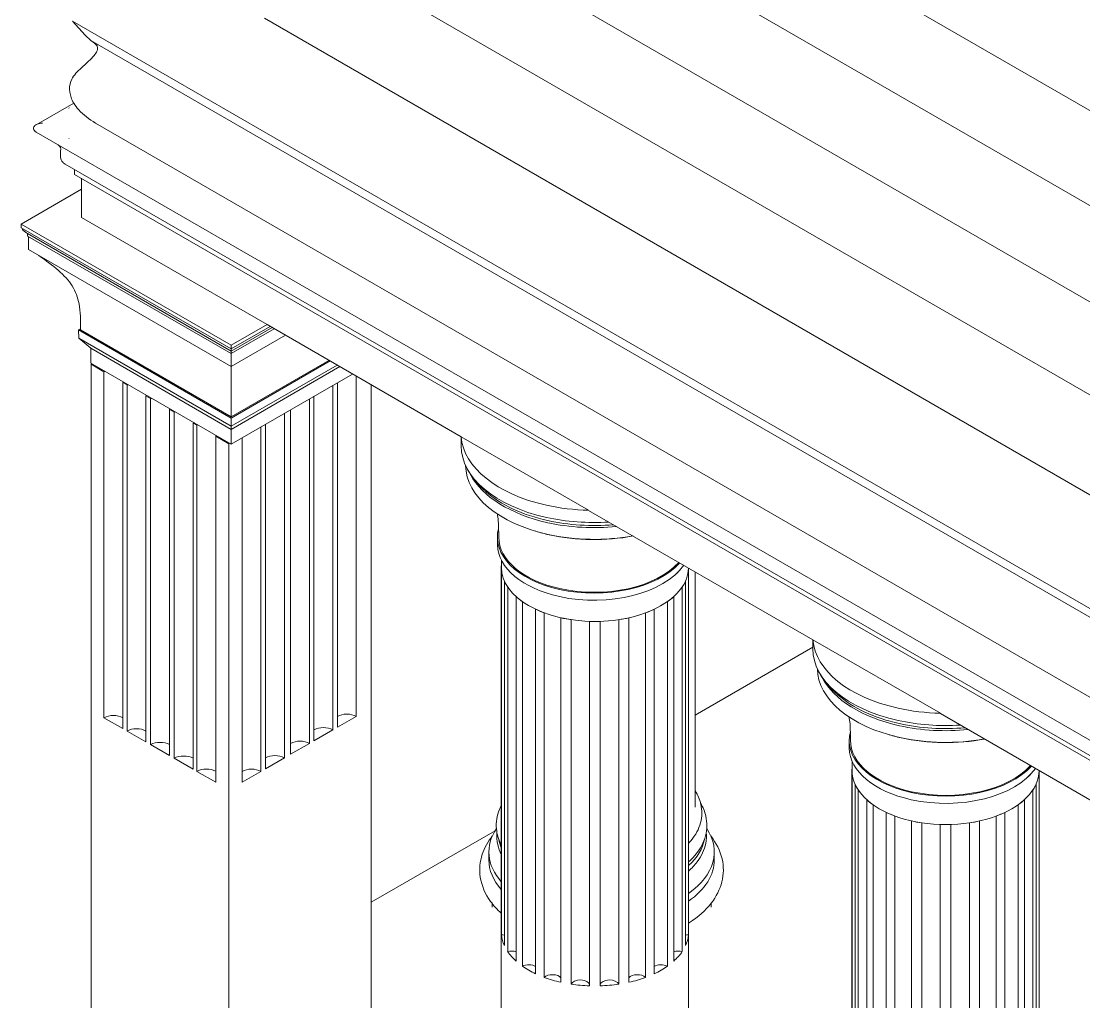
# Model space of a CAD drawing. Header units: millimetres. Extents: x 0 to 319, y 0 to 231.
# Drawn here: x 75.6 to 136.5, y 126 to 182.2 of the extents above; entities that cross this region are included whole.
import ezdxf

# ---------------------------------------------------------------- set-up
doc = ezdxf.new("R2010")
doc.units = ezdxf.units.MM
doc.layers.get('0').update_dxf_attribs({"lineweight": 9})

msp = doc.modelspace()

# ---------------------------------------------------------------- linework, layer by layer
at = {"color": 0, "linetype": 'Continuous', "lineweight": 0, "extrusion": (-5.55112e-17, 0.816497, 0.57735)}
for p, q in [((98.779, 193.603), (150.278, 163.87)), ((108.226, 193.603), (150.278, 169.325)), ((98.779, 188.087), (150.278, 158.354)), ((94.159, 185.419), (150.278, 153.019)), ((78.544, 182.186), (79.263, 181.39)), ((150.278, 140.77), (78.544, 182.186)), ((79.263, 181.39), (79.585, 181.084)), ((150.278, 140.269), (79.585, 181.084)), ((76.457, 176.252), (78.608, 177.494)), ((78.343, 177.209), (78.327, 177.219)), ((150.278, 135.678), (79.851, 176.339)), ((150.278, 133.214), (76.457, 175.834)), ((150.278, 132.331), (78.11, 173.998)), ((78.661, 173.68), (78.661, 173.406)), ((78.661, 173.406), (150.278, 132.058)), ((79.052, 173.18), (79.052, 170.938)), ((75.601, 170.555), (79.052, 172.547)), ((79.052, 170.938), (83.527, 168.352)), ((87.638, 163.605), (75.601, 170.555)), ((75.601, 170.555), (75.601, 170.344)), ((75.601, 170.344), (87.638, 163.395)), ((87.638, 163.262), (75.958, 170.005)), ((75.958, 170.005), (75.958, 169.87)), ((75.958, 169.87), (87.638, 163.127)), ((76.011, 169.839), (76.011, 169.098)), ((76.011, 169.098), (87.638, 162.385)), ((78.887, 164.484), (79.006, 164.553)), ((79.006, 164.545), (79.006, 164.484)), ((87.638, 163.605), (89.694, 164.792)), ((87.638, 163.395), (89.874, 164.686)), ((87.638, 163.262), (89.989, 164.619)), ((87.638, 163.127), (90.106, 164.552)), ((89.694, 164.79), (100.829, 158.358)), ((87.638, 159.432), (78.887, 164.484)), ((78.887, 164.484), (78.896, 164.016)), ((87.638, 158.968), (78.896, 164.016)), ((78.896, 164.016), (79.588, 163.429)), ((87.638, 159.5), (79.006, 164.484)), ((87.638, 162.385), (90.748, 164.181)), ((87.638, 158.781), (79.588, 163.429)), ((79.588, 163.429), (79.588, 162.587)), ((87.638, 163.395), (87.638, 163.605)), ((87.638, 163.127), (87.638, 163.262)), ((87.638, 162.385), (87.638, 163.127)), ((87.638, 159.5), (93.246, 162.738)), ((87.638, 159.432), (93.305, 162.704)), ((79.588, 162.587), (87.638, 157.939)), ((79.663, 162.544), (79.611, 162.514)), ((79.611, 162.514), (80.345, 162.09)), ((79.611, 124.606), (79.611, 162.514)), ((80.345, 142.246), (80.345, 162.09)), ((87.638, 158.968), (93.706, 162.472)), ((87.638, 158.781), (93.869, 162.378)), ((81.429, 161.464), (81.665, 161.328)), ((81.429, 141.62), (81.429, 161.464)), ((87.638, 157.939), (94.597, 161.957)), ((93.728, 141.698), (93.728, 161.455)), ((94.812, 142.324), (94.812, 161.833)), ((81.665, 141.484), (81.665, 161.328)), ((93.469, 141.548), (93.469, 161.305)), ((95.665, 124.753), (95.665, 161.34)), ((82.749, 160.702), (83.019, 160.546)), ((82.749, 140.858), (82.749, 160.702)), ((83.019, 140.702), (83.019, 160.546)), ((92.13, 140.775), (92.13, 160.533)), ((92.384, 140.922), (92.384, 160.68)), ((84.103, 159.92), (84.373, 159.764)), ((84.103, 140.076), (84.103, 159.92)), ((84.373, 139.92), (84.373, 159.764)), ((90.689, 139.943), (90.689, 159.701)), ((91.046, 140.149), (91.046, 159.907)), ((85.457, 159.138), (85.67, 159.015)), ((85.457, 139.294), (85.457, 159.138)), ((85.67, 139.172), (85.67, 159.015)), ((87.638, 159.5), (87.638, 159.561)), ((87.638, 158.968), (87.638, 159.432)), ((89.605, 139.317), (89.605, 159.075)), ((87.638, 158.781), (87.638, 158.968)), ((87.638, 157.939), (87.638, 158.781)), ((89.345, 139.168), (89.345, 158.925)), ((86.754, 158.389), (87.511, 157.952)), ((86.754, 138.546), (86.754, 158.389)), ((87.511, 157.952), (87.563, 157.982)), ((87.511, 120.045), (87.511, 157.952)), ((88.261, 138.542), (88.261, 158.299)), ((100.822, 157.841), (100.822, 158.361)), ((108.134, 154.138), (120.996, 146.707)), ((102.909, 152.148), (102.903, 152.567)), ((102.978, 152.594), (102.978, 152.645)), ((103.131, 150.865), (103.131, 151.279)), ((103.125, 150.865), (103.125, 112.701)), ((103.134, 129.788), (103.134, 150.688)), ((103.76, 150.46), (103.592, 150.636)), ((113.207, 150.544), (113.294, 150.636)), ((113.856, 129.788), (113.856, 150.688)), ((113.865, 150.827), (113.865, 112.701)), ((114.245, 150.607), (114.245, 137.119)), ((103.302, 129.176), (103.302, 150.076)), ((113.688, 129.176), (113.688, 150.076)), ((103.491, 128.84), (103.491, 149.74)), ((113.499, 128.84), (113.499, 149.74)), ((103.978, 128.288), (103.978, 149.188)), ((104.338, 128.002), (104.338, 148.902)), ((112.652, 128.002), (112.652, 148.902)), ((113.012, 128.288), (113.012, 149.188)), ((105.096, 127.564), (105.096, 148.465)), ((105.591, 127.356), (105.591, 148.257)), ((111.399, 127.356), (111.399, 148.257)), ((111.894, 127.564), (111.894, 148.465)), ((106.547, 127.075), (106.547, 147.976)), ((107.129, 126.966), (107.129, 147.866)), ((108.189, 126.869), (108.189, 147.769)), ((108.801, 126.869), (108.801, 147.769)), ((109.861, 126.966), (109.861, 147.866)), ((110.443, 127.075), (110.443, 147.976)), ((114.245, 142.395), (120.99, 146.289)), ((120.99, 146.197), (120.99, 146.711)), ((80.345, 142.246), (81.429, 141.62)), ((93.728, 141.698), (94.812, 142.324)), ((128.302, 142.487), (139.473, 136.034)), ((81.665, 141.484), (82.749, 140.858)), ((92.384, 140.922), (93.469, 141.548)), ((91.046, 140.149), (92.13, 140.775)), ((123.077, 140.504), (123.071, 140.923)), ((123.146, 140.951), (123.146, 141.001)), ((83.019, 140.702), (84.103, 140.076)), ((84.373, 139.92), (85.457, 139.294)), ((89.605, 139.317), (90.689, 139.943)), ((123.236, 139.215), (123.236, 139.769)), ((85.67, 139.172), (86.754, 138.546)), ((88.261, 138.542), (89.345, 139.168)), ((123.23, 139.215), (123.23, 101.051)), ((123.239, 118.138), (123.239, 139.038)), ((123.875, 138.871), (123.76, 138.992)), ((133.33, 138.854), (133.462, 138.992)), ((133.961, 118.138), (133.961, 139.038)), ((133.965, 139.215), (133.965, 139.216)), ((133.97, 139.213), (133.97, 101.051)), ((123.407, 117.526), (123.407, 138.427)), ((133.794, 117.526), (133.794, 138.427)), ((123.596, 117.19), (123.596, 138.09)), ((133.604, 117.19), (133.604, 138.09)), ((124.083, 116.638), (124.083, 137.539)), ((124.443, 116.352), (124.443, 137.253)), ((132.758, 116.352), (132.758, 137.253)), ((133.117, 116.638), (133.117, 137.539)), ((125.201, 115.914), (125.201, 136.815)), ((125.697, 115.707), (125.697, 136.607)), ((131.504, 115.707), (131.504, 136.607)), ((131.999, 115.914), (131.999, 136.815)), ((126.652, 115.425), (126.652, 136.326)), ((127.235, 115.316), (127.235, 136.217)), ((128.294, 115.219), (128.294, 136.12)), ((128.906, 115.219), (128.906, 136.12)), ((129.966, 115.316), (129.966, 136.217)), ((130.548, 115.425), (130.548, 136.326)), ((95.665, 131.668), (102.768, 135.768)), ((102.412, 134.547), (102.412, 134.098)), ((115.338, 134.547), (115.338, 134.098)), ((102.596, 131.599), (102.596, 131.388)), ((115.154, 131.599), (115.154, 131.388))]:
    msp.add_line(p, q, dxfattribs=at)
for p, q in [((89.539, 182.356), (150.278, 147.288)), ((83.527, 168.352), (89.694, 164.792)), ((100.829, 158.363), (108.12, 154.146)), ((120.996, 146.707), (128.302, 142.502))]:
    msp.add_line(p, q)
at = {"color": 0, "linetype": 'Continuous', "lineweight": 0, "extrusion": (3.76855e-17, 2.22045e-16, -1)}
msp.add_ellipse((80.887, 161.777), major_axis=(0.767, 0), ratio=0.57735, start_param=-2.356221, end_param=-2.259785, dxfattribs=at)
at = {"color": 0, "linetype": 'Continuous', "lineweight": 0, "extrusion": (7.18622e-17, 1.66533e-16, -1)}
msp.add_ellipse((80.887, 161.777), major_axis=(-0.767, 0), ratio=0.57735, start_param=-2.452604, end_param=-2.356128, dxfattribs=at)
at = {"color": 0, "linetype": 'Continuous', "lineweight": 0, "extrusion": (5.39246e-17, -1.11022e-16, -1)}
msp.add_ellipse((82.207, 161.015), major_axis=(0.767, 0), ratio=0.57735, start_param=-2.356125, end_param=-2.259639, dxfattribs=at)
at = {"color": 0, "linetype": 'Continuous', "lineweight": 0, "extrusion": (9.14982e-17, 2.77556e-16, -1)}
msp.add_ellipse((82.207, 161.015), major_axis=(-0.767, 0), ratio=0.57735, start_param=-2.45275, end_param=-2.356224, dxfattribs=at)
at = {"color": 0, "linetype": 'Continuous', "lineweight": 0, "extrusion": (7.52591e-17, -1.35031e-29, -1)}
msp.add_ellipse((83.561, 160.233), major_axis=(0.767, 0), ratio=0.57735, start_param=-2.356175, end_param=-2.259639, dxfattribs=at)
at = {"color": 0, "linetype": 'Continuous', "lineweight": 0, "extrusion": (3.5987e-17, -1.11022e-16, -1)}
msp.add_ellipse((83.561, 160.233), major_axis=(-0.767, 0), ratio=0.57735, start_param=-2.45275, end_param=-2.356175, dxfattribs=at)
at = {"color": 0, "linetype": 'Continuous', "lineweight": 0, "extrusion": (-1.44288e-17, 2.77556e-16, -1)}
msp.add_ellipse((84.915, 159.451), major_axis=(0.767, 0), ratio=0.57735, start_param=-2.356224, end_param=-2.259639, dxfattribs=at)
at = {"color": 0, "linetype": 'Continuous', "lineweight": 0, "extrusion": (5.39246e-17, 1.11022e-16, -1)}
msp.add_ellipse((84.915, 159.451), major_axis=(-0.767, 0), ratio=0.57735, start_param=-2.45275, end_param=-2.356125, dxfattribs=at)
at = {"color": 0, "linetype": 'Continuous', "lineweight": 0, "extrusion": (7.52591e-17, 5.55112e-17, -1)}
msp.add_ellipse((86.212, 158.702), major_axis=(0.767, 0), ratio=0.57735, start_param=-2.356272, end_param=-2.259639, dxfattribs=at)
at = {"color": 0, "linetype": 'Continuous', "lineweight": 0, "extrusion": (3.50879e-18, -1.66533e-16, -1)}
msp.add_ellipse((86.212, 158.702), major_axis=(-0.767, 0), ratio=0.57735, start_param=-2.45275, end_param=-2.356077, dxfattribs=at)
at = {"color": 0, "linetype": 'Continuous', "lineweight": 0}
for centre, major_axis, start_param, end_param in [((108.443, 157.841), (-7.621, 0), 0, 1.204277), ((108.443, 158.542), (-7.621, 0), 0.040593, 1.204277), ((108.443, 156.725), (-7.361, 0), 0.005393, 1.204277), ((108.443, 157.416), (-7.394, 0), 0.29162, 1.204277), ((108.443, 157.537), (7.394, 0), -2.562594, -1.937315), ((108.443, 158.542), (7.621, 0), -1.937315, -1.611389), ((108.443, 157.841), (7.621, 0), -1.937315, -1.459178), ((108.443, 157.537), (7.394, 0), -1.937315, -1.419827), ((108.443, 152.594), (-5.54, 0), -0.16049, 1.204277), ((108.443, 156.595), (7.161, 0), -2.056522, -1.937315), ((108.443, 157.416), (7.394, 0), -1.937315, -1.395183), ((108.443, 152.594), (-5.465, 0), 0, 1.204277), ((108.443, 156.725), (7.361, 0), -1.937315, -1.263744), ((108.443, 156.595), (7.161, 0), -1.937315, -1.253211), ((108.443, 152.174), (-5.534, 0), 0.00828, 1.204277), ((108.443, 152.594), (5.54, 0), -1.937315, -0.479204), ((108.443, 152.594), (5.465, 0), -1.937315, -0.474996), ((108.495, 150.865), (-5.37, 0), -0.045675, 0.057038), ((108.495, 150.865), (-5.364, 0), 0, 3.130449), ((108.443, 152.174), (5.534, 0), -1.937315, -0.379762), ((108.495, 150.865), (5.37, 0), -0.057038, -0.012164), ((108.495, 150.865), (-5.37, 0), 0.257121, 0.371197), ((108.495, 150.865), (5.37, 0), -0.371197, -0.257121), ((108.495, 150.865), (5.37, 0), -2.570312, -2.456236), ((108.495, 150.865), (5.37, 0), -0.685356, -0.571281), ((108.495, 150.865), (5.37, 0), -2.256153, -2.142077), ((108.495, 150.865), (5.37, 0), -0.999516, -0.88544), ((108.495, 150.865), (5.37, 0), -1.941994, -1.827918), ((108.495, 150.865), (5.37, 0), -1.627834, -1.513758), ((108.495, 150.865), (5.37, 0), -1.313675, -1.199599), ((128.611, 146.898), (-7.621, 0), 0.040593, 1.204277), ((128.611, 146.197), (-7.621, 0), 0, 1.204277), ((128.611, 145.081), (-7.361, 0), 0.005393, 1.204277), ((128.611, 145.772), (-7.394, 0), 0.29162, 1.204277), ((128.611, 145.893), (7.394, 0), -2.562594, -1.937315), ((128.611, 146.898), (7.621, 0), -1.937315, -1.611389), ((80.887, 141.933), (-0.767, 0), -2.356128, -0.785371), ((94.27, 142.011), (-0.767, 0), -2.356194, -0.785398), ((128.611, 146.197), (7.621, 0), -1.937315, -1.46052), ((82.207, 141.171), (-0.767, 0), -2.356224, -0.785468), ((92.927, 141.235), (-0.767, 0), -2.356194, -0.785398), ((128.611, 140.95), (-5.54, 0), -0.16049, 1.204277), ((128.611, 145.893), (7.394, 0), -1.937315, -1.421168), ((128.611, 145.772), (7.394, 0), -1.937315, -1.396501), ((83.561, 140.389), (-0.767, 0), -2.356175, -0.785418), ((91.588, 140.462), (-0.767, 0), -2.356194, -0.785398), ((128.611, 140.951), (-5.465, 0), 0, 1.204277), ((128.611, 144.951), (7.161, 0), -2.056522, -1.937315), ((128.611, 145.081), (7.361, 0), -1.937315, -1.264967), ((128.611, 144.951), (7.161, 0), -1.937315, -1.254461), ((128.611, 140.53), (-5.534, 0), 0.00828, 1.204277), ((84.915, 139.607), (-0.767, 0), -2.356125, -0.785368), ((90.147, 139.63), (-0.767, 0), -2.356194, -0.785398), ((86.212, 138.859), (-0.767, 0), -2.356077, -0.785321), ((88.803, 138.855), (-0.767, 0), -2.356194, -0.785398), ((128.6, 139.215), (-5.37, 0), -0.045675, 0.057038), ((128.6, 139.215), (-5.364, 0), 0, 3.141593), ((128.611, 140.95), (5.54, 0), -1.937315, -0.480716), ((128.611, 140.53), (5.534, 0), -1.937315, -0.381332), ((128.611, 140.951), (5.465, 0), -1.937315, -0.47653), ((128.6, 139.215), (5.37, 0), -0.057038, -0.000801), ((128.6, 139.215), (-5.37, 0), 0.257121, 0.371197), ((128.6, 139.215), (5.37, 0), -0.371197, -0.257121), ((128.6, 139.215), (5.37, 0), -2.570312, -2.456236), ((128.6, 139.215), (5.37, 0), -0.685356, -0.571281), ((128.6, 139.215), (5.37, 0), -2.256153, -2.142077), ((128.6, 139.215), (5.37, 0), -0.999516, -0.88544), ((128.6, 139.215), (5.37, 0), -1.941994, -1.827918), ((128.6, 139.215), (5.37, 0), -1.627834, -1.513758), ((128.6, 139.215), (5.37, 0), -1.313675, -1.199599), ((103.191, 129.479), (-0.537, 0), -1.777897, -1.463738), ((108.495, 129.964), (-5.37, 0), 0.057038, 0.257121), ((113.799, 129.479), (-0.537, 0), -1.677855, -1.363696), ((108.495, 129.964), (5.37, 0), -0.257121, -0.057038), ((103.71, 128.557), (-0.537, 0), -2.092056, -1.149578), ((108.495, 129.964), (-5.37, 0), 0.371197, 0.571281), ((113.28, 128.557), (-0.537, 0), -1.992014, -1.049537), ((108.495, 129.964), (5.37, 0), -0.571281, -0.371197), ((104.698, 127.772), (-0.537, 0), -2.406215, -0.835419), ((108.495, 129.964), (5.37, 0), -2.456236, -2.256153), ((112.292, 127.772), (-0.537, 0), -2.306174, -0.735377), ((108.495, 129.964), (5.37, 0), -0.88544, -0.685356), ((106.057, 127.202), (-0.537, 0), -2.720375, -0.52126), ((108.495, 129.964), (5.37, 0), -2.142077, -1.941994), ((110.933, 127.202), (-0.537, 0), -2.620333, -0.421218), ((108.495, 129.964), (5.37, 0), -1.199599, -0.999516), ((107.655, 126.902), (0.537, 0), 0.107059, 2.934492), ((108.495, 129.964), (5.37, 0), -1.827918, -1.627834), ((109.335, 126.902), (0.537, 0), 0.2071, 3.034534), ((108.495, 129.964), (5.37, 0), -1.513758, -1.313675)]:
    msp.add_ellipse(centre, major_axis=major_axis, ratio=0.57735, start_param=start_param, end_param=end_param, dxfattribs=at)
at = {"color": 0, "linetype": 'Continuous', "lineweight": 0, "extrusion": (-1.28032e-17, -1.29102e-33, -1)}
msp.add_ellipse((103.191, 150.38), major_axis=(0.537, 0), ratio=0.57735, start_param=-1.677855, end_param=-1.667415, dxfattribs=at)
at = {"color": 0, "linetype": 'Continuous', "lineweight": 0, "extrusion": (-6.4016e-18, 2.22045e-16, -1)}
msp.add_ellipse((113.799, 150.38), major_axis=(0.537, 0), ratio=0.57735, start_param=-1.474177, end_param=-1.463738, dxfattribs=at)
at = {"color": 0, "linetype": 'Continuous', "lineweight": 0, "extrusion": (-6.19128e-17, 5.55112e-17, -1)}
msp.add_ellipse((103.191, 150.38), major_axis=(-0.537, 0), ratio=0.57735, start_param=-1.788337, end_param=-1.777897, dxfattribs=at)
at = {"color": 0, "linetype": 'Continuous', "lineweight": 0, "extrusion": (6.4016e-18, 2.22045e-16, -1)}
msp.add_ellipse((113.799, 150.38), major_axis=(-0.537, 0), ratio=0.57735, start_param=-1.363696, end_param=-1.353256, dxfattribs=at)
at = {"color": 0, "linetype": 'Continuous', "lineweight": 0, "extrusion": (-2.28938e-17, 1.66533e-16, -1)}
msp.add_ellipse((103.71, 149.457), major_axis=(0.537, 0), ratio=0.57735, start_param=-1.992014, end_param=-1.981575, dxfattribs=at)
at = {"color": 0, "linetype": 'Continuous', "lineweight": 0, "extrusion": (-4.29834e-18, 1.66533e-16, -1)}
msp.add_ellipse((113.28, 149.457), major_axis=(0.537, 0), ratio=0.57735, start_param=-1.160018, end_param=-1.149578, dxfattribs=at)
at = {"color": 0, "linetype": 'Continuous', "lineweight": 0, "extrusion": (-2.28938e-17, 2.22045e-16, -1)}
msp.add_ellipse((103.71, 149.457), major_axis=(-0.537, 0), ratio=0.57735, start_param=-2.102496, end_param=-2.092056, dxfattribs=at)
at = {"color": 0, "linetype": 'Continuous', "lineweight": 0, "extrusion": (2.8319e-17, 1.66533e-16, -1)}
msp.add_ellipse((104.698, 148.673), major_axis=(0.537, 0), ratio=0.57735, start_param=-2.306174, end_param=-2.295734, dxfattribs=at)
at = {"color": 0, "linetype": 'Continuous', "lineweight": 0, "extrusion": (-8.97142e-17, 5.55112e-17, -1)}
msp.add_ellipse((112.292, 148.673), major_axis=(0.537, 0), ratio=0.57735, start_param=-0.845859, end_param=-0.835419, dxfattribs=at)
at = {"color": 0, "linetype": 'Continuous', "lineweight": 0, "extrusion": (2.99047e-17, -5.55112e-17, -1)}
msp.add_ellipse((113.28, 149.457), major_axis=(-0.537, 0), ratio=0.57735, start_param=-1.049537, end_param=-1.039097, dxfattribs=at)
at = {"color": 0, "linetype": 'Continuous', "lineweight": 0, "extrusion": (-7.84049e-17, 1.40415e-29, -1)}
msp.add_ellipse((104.698, 148.673), major_axis=(-0.537, 0), ratio=0.57735, start_param=-2.416655, end_param=-2.406215, dxfattribs=at)
at = {"color": 0, "linetype": 'Continuous', "lineweight": 0, "extrusion": (-1.85955e-17, 2.22045e-16, -1)}
msp.add_ellipse((106.057, 148.102), major_axis=(0.537, 0), ratio=0.57735, start_param=-2.620333, end_param=-2.609893, dxfattribs=at)
at = {"color": 0, "linetype": 'Continuous', "lineweight": 0, "extrusion": (-3.42031e-17, -1.11022e-16, -1)}
msp.add_ellipse((110.933, 148.102), major_axis=(0.537, 0), ratio=0.57735, start_param=-0.531699, end_param=-0.52126, dxfattribs=at)
at = {"color": 0, "linetype": 'Continuous', "lineweight": 0, "extrusion": (1.06724e-16, 2.22045e-16, -1)}
msp.add_ellipse((112.292, 148.673), major_axis=(-0.537, 0), ratio=0.57735, start_param=-0.735377, end_param=-0.724938, dxfattribs=at)
at = {"color": 0, "linetype": 'Continuous', "lineweight": 0, "extrusion": (4.54206e-17, 2.77556e-16, -1)}
msp.add_ellipse((106.057, 148.102), major_axis=(-0.537, 0), ratio=0.57735, start_param=-2.730814, end_param=-2.720375, dxfattribs=at)
at = {"color": 0, "linetype": 'Continuous', "lineweight": 0, "extrusion": (5.76144e-17, 1.66533e-16, -1)}
msp.add_ellipse((107.655, 147.803), major_axis=(-0.537, 0), ratio=0.57735, start_param=0.2071, end_param=0.21754, dxfattribs=at)
at = {"color": 0, "linetype": 'Continuous', "lineweight": 0, "extrusion": (-2.67039e-17, -8.62218e-33, -1)}
msp.add_ellipse((107.655, 147.803), major_axis=(0.537, 0), ratio=0.57735, start_param=0.096619, end_param=0.107059, dxfattribs=at)
at = {"color": 0, "linetype": 'Continuous', "lineweight": 0, "extrusion": (-7.90143e-17, 1.66533e-16, -1)}
msp.add_ellipse((109.335, 147.803), major_axis=(-0.537, 0), ratio=0.57735, start_param=-0.107059, end_param=-0.096619, dxfattribs=at)
at = {"color": 0, "linetype": 'Continuous', "lineweight": 0, "extrusion": (1.92048e-17, 1.11022e-16, -1)}
msp.add_ellipse((109.335, 147.803), major_axis=(0.537, 0), ratio=0.57735, start_param=-0.21754, end_param=-0.2071, dxfattribs=at)
at = {"color": 0, "linetype": 'Continuous', "lineweight": 0, "extrusion": (-5.55112e-17, 1.11022e-16, -1)}
msp.add_ellipse((110.933, 148.102), major_axis=(-0.537, 0), ratio=0.57735, start_param=-0.421218, end_param=-0.410778, dxfattribs=at)
at = {"color": 0, "linetype": 'Continuous', "lineweight": 0, "extrusion": (1.92048e-17, -1.11022e-16, -1)}
msp.add_ellipse((123.296, 138.73), major_axis=(0.537, 0), ratio=0.57735, start_param=-1.677855, end_param=-1.667415, dxfattribs=at)
at = {"color": 0, "linetype": 'Continuous', "lineweight": 0, "extrusion": (-8.54159e-17, 5.55112e-17, -1)}
msp.add_ellipse((133.904, 138.73), major_axis=(0.537, 0), ratio=0.57735, start_param=-1.474177, end_param=-1.463738, dxfattribs=at)
at = {"color": 0, "linetype": 'Continuous', "lineweight": 0, "extrusion": (2.35031e-17, 2.22045e-16, -1)}
msp.add_ellipse((123.296, 138.73), major_axis=(-0.537, 0), ratio=0.57735, start_param=-1.788337, end_param=-1.777897, dxfattribs=at)
at = {"color": 0, "linetype": 'Continuous', "lineweight": 0, "extrusion": (5.55112e-17, 5.55112e-17, -1)}
msp.add_ellipse((133.904, 138.73), major_axis=(-0.537, 0), ratio=0.57735, start_param=-1.363696, end_param=-1.353256, dxfattribs=at)
at = {"color": 0, "linetype": 'Continuous', "lineweight": 0, "extrusion": (-9.55065e-17, -1.66533e-16, -1)}
msp.add_ellipse((123.816, 137.808), major_axis=(0.537, 0), ratio=0.57735, start_param=-1.992014, end_param=-1.981575, dxfattribs=at)
at = {"color": 0, "linetype": 'Continuous', "lineweight": 0, "extrusion": (0, 0, -1)}
msp.add_ellipse((133.385, 137.808), major_axis=(0.537, 0), ratio=0.57735, start_param=-1.160018, end_param=-1.149578, dxfattribs=at)
at = {"color": 0, "linetype": 'Continuous', "lineweight": 0, "extrusion": (5.82238e-17, 1.66533e-16, -1)}
for centre, start_param, end_param in [((123.816, 137.808), -2.102496, -2.092056), ((126.162, 136.453), -2.730814, -2.720375)]:
    msp.add_ellipse(centre, major_axis=(-0.537, 0), ratio=0.57735, start_param=start_param, end_param=end_param, dxfattribs=at)
at = {"color": 0, "linetype": 'Continuous', "lineweight": 0, "extrusion": (2.71262e-18, 1.11022e-16, -1)}
msp.add_ellipse((124.803, 137.023), major_axis=(0.537, 0), ratio=0.57735, start_param=-2.306174, end_param=-2.295734, dxfattribs=at)
at = {"color": 0, "linetype": 'Continuous', "lineweight": 0, "extrusion": (-5.55112e-17, -1.4842e-32, -1)}
msp.add_ellipse((132.397, 137.023), major_axis=(0.537, 0), ratio=0.57735, start_param=-0.845859, end_param=-0.835419, dxfattribs=at)
at = {"color": 0, "linetype": 'Continuous', "lineweight": 0, "extrusion": (-2.56064e-17, -1.11022e-16, -1)}
msp.add_ellipse((133.385, 137.808), major_axis=(-0.537, 0), ratio=0.57735, start_param=-1.049537, end_param=-1.039097, dxfattribs=at)
at = {"color": 0, "linetype": 'Continuous', "lineweight": 0, "extrusion": (-7.84049e-17, -1.66533e-16, -1)}
msp.add_ellipse((124.803, 137.023), major_axis=(-0.537, 0), ratio=0.57735, start_param=-2.416655, end_param=-2.406215, dxfattribs=at)
at = {"color": 0, "linetype": 'Continuous', "lineweight": 0, "extrusion": (3.26174e-17, 1.66533e-16, -1)}
msp.add_ellipse((126.162, 136.453), major_axis=(0.537, 0), ratio=0.57735, start_param=-2.620333, end_param=-2.609893, dxfattribs=at)
at = {"color": 0, "linetype": 'Continuous', "lineweight": 0, "extrusion": (2.13081e-17, -1.11022e-16, -1)}
msp.add_ellipse((131.038, 136.453), major_axis=(0.537, 0), ratio=0.57735, start_param=-0.531699, end_param=-0.52126, dxfattribs=at)
at = {"color": 0, "linetype": 'Continuous', "lineweight": 0, "extrusion": (4.69145e-17, -5.55112e-17, -1)}
msp.add_ellipse((132.397, 137.023), major_axis=(-0.537, 0), ratio=0.57735, start_param=-0.735377, end_param=-0.724938, dxfattribs=at)
at = {"color": 0, "linetype": 'Continuous', "lineweight": 0, "extrusion": (5.55112e-17, 2.22045e-16, -1)}
msp.add_ellipse((108.875, 134.547), major_axis=(-6.463, 0), ratio=0.57735, start_param=-0.474154, end_param=0.367971, dxfattribs=at)
msp.add_ellipse((108.875, 134.547), major_axis=(-6.463, 0), ratio=0.57735, start_param=-0.474154, end_param=0.367971, dxfattribs=at)
msp.add_ellipse((108.875, 134.547), major_axis=(-6.463, 0), ratio=0.57735, start_param=-0.474154, end_param=0.367971, dxfattribs=at)
at = {"color": 0, "linetype": 'Continuous', "lineweight": 0, "extrusion": (-1.70204e-17, 5.55112e-17, -1)}
msp.add_ellipse((108.875, 134.547), major_axis=(6.463, 0), ratio=0.57735, start_param=-0.367971, end_param=0.688732, dxfattribs=at)
msp.add_ellipse((108.875, 134.547), major_axis=(6.463, 0), ratio=0.57735, start_param=-0.367971, end_param=0.688732, dxfattribs=at)
msp.add_ellipse((108.875, 134.547), major_axis=(6.463, 0), ratio=0.57735, start_param=-0.367971, end_param=0.688732, dxfattribs=at)
at = {"color": 0, "linetype": 'Continuous', "lineweight": 0, "extrusion": (-6.83144e-17, 5.55112e-17, -1)}
msp.add_ellipse((127.76, 136.153), major_axis=(-0.537, 0), ratio=0.57735, start_param=0.2071, end_param=0.21754, dxfattribs=at)
at = {"color": 0, "linetype": 'Continuous', "lineweight": 0, "extrusion": (6.51136e-17, 3.33067e-16, -1)}
msp.add_ellipse((127.76, 136.153), major_axis=(0.537, 0), ratio=0.57735, start_param=0.096619, end_param=0.107059, dxfattribs=at)
at = {"color": 0, "linetype": 'Continuous', "lineweight": 0, "extrusion": (-7.90143e-17, 3.88578e-16, -1)}
msp.add_ellipse((129.44, 136.153), major_axis=(-0.537, 0), ratio=0.57735, start_param=-0.107059, end_param=-0.096619, dxfattribs=at)
at = {"color": 0, "linetype": 'Continuous', "lineweight": 0, "extrusion": (6.4016e-18, -5.55112e-17, -1)}
msp.add_ellipse((129.44, 136.153), major_axis=(0.537, 0), ratio=0.57735, start_param=-0.21754, end_param=-0.2071, dxfattribs=at)
at = {"color": 0, "linetype": 'Continuous', "lineweight": 0, "extrusion": (-3.84096e-17, 4.65558e-33, -1)}
msp.add_ellipse((131.038, 136.453), major_axis=(-0.537, 0), ratio=0.57735, start_param=-0.421218, end_param=-0.410778, dxfattribs=at)
at = {"color": 0, "linetype": 'Continuous', "lineweight": 0, "extrusion": (1.46995e-19, 1.11022e-16, -1)}
msp.add_ellipse((108.875, 135.621), major_axis=(-5.929, 0), ratio=0.57735, start_param=-0.246486, end_param=-0.102366, dxfattribs=at)
msp.add_ellipse((108.875, 135.621), major_axis=(-5.929, 0), ratio=0.57735, start_param=-0.246486, end_param=-0.102366, dxfattribs=at)
msp.add_ellipse((108.875, 135.621), major_axis=(-5.929, 0), ratio=0.57735, start_param=-0.246486, end_param=-0.102366, dxfattribs=at)
at = {"color": 0, "linetype": 'Continuous', "lineweight": 0, "extrusion": (-3.23203e-17, 1.11022e-16, -1)}
msp.add_ellipse((108.875, 135.621), major_axis=(5.929, 0), ratio=0.57735, start_param=0.102366, end_param=0.570633, dxfattribs=at)
at = {"color": 0, "linetype": 'Continuous', "lineweight": 0, "extrusion": (3.84908e-17, 3.33067e-16, -1)}
msp.add_ellipse((108.875, 134.098), major_axis=(-6.463, 0), ratio=0.57735, start_param=-0.474154, end_param=0, dxfattribs=at)
msp.add_ellipse((108.875, 134.098), major_axis=(-6.463, 0), ratio=0.57735, start_param=-0.474154, end_param=0, dxfattribs=at)
at = {"color": 0, "linetype": 'Continuous', "lineweight": 0, "extrusion": (-3.89124e-17, 5.55112e-17, -1)}
msp.add_ellipse((108.875, 134.098), major_axis=(6.463, 0), ratio=0.57735, start_param=0, end_param=0.688732, dxfattribs=at)
msp.add_ellipse((108.875, 134.098), major_axis=(6.463, 0), ratio=0.57735, start_param=0, end_param=0.688732, dxfattribs=at)
at = {"color": 0, "linetype": 'Continuous', "lineweight": 0}
for points, knots in [([(79.585, 181.084), (79.686, 181.016), (79.788, 180.947), (79.917, 180.822), (79.944, 180.779), (79.975, 180.706), (79.981, 180.666), (79.977, 180.574), (79.963, 180.522), (79.904, 180.389), (79.844, 180.303), (79.6, 180.008), (79.334, 179.771), (78.911, 179.387), (78.688, 179.179), (78.486, 178.846), (78.397, 178.669), (78.358, 178.216), (78.391, 178.009), (78.531, 177.612), (78.659, 177.362), (79.159, 176.817), (79.496, 176.574), (79.851, 176.339)], [0, 0, 0, 0, 0.460249, 0.460249, 0.803231, 0.803231, 1.178536, 1.178536, 1.658137, 1.658137, 2.492704, 2.492704, 4.651472, 4.651472, 7.435968, 7.435968, 8.655933, 8.655933, 9.659946, 9.659946, 10.678395, 10.678395, 11.758685, 11.758685, 11.758685, 11.758685]), ([(76.819, 176.339), (76.819, 176.339), (76.818, 176.339), (76.765, 176.339), (76.711, 176.334), (76.608, 176.315), (76.558, 176.3), (76.464, 176.259), (76.421, 176.233), (76.36, 176.178), (76.34, 176.152), (76.314, 176.098), (76.307, 176.071), (76.307, 176.014), (76.314, 175.986), (76.345, 175.927), (76.37, 175.898), (76.418, 175.859), (76.437, 175.846), (76.457, 175.834)], [-0.0013, -0.0013, -0.0013, -0.0013, 0, 0, 0.186906, 0.186906, 0.370198, 0.370198, 0.557282, 0.557282, 0.6899, 0.6899, 0.8087, 0.8087, 0.933537, 0.933537, 1.086637, 1.086637, 1.169846, 1.169846, 1.169846, 1.169846]), ([(77.725, 175.102), (77.765, 175.067), (77.798, 175.031), (77.844, 174.96), (77.858, 174.923), (77.869, 174.813), (77.856, 174.748), (77.844, 174.683)], [2.585488, 2.585488, 2.585488, 2.585488, 3.03044, 3.03044, 3.434137, 3.434137, 3.956472, 3.956472, 3.956472, 3.956472]), ([(77.844, 174.683), (77.841, 174.549), (77.837, 174.414), (77.89, 174.229), (77.919, 174.169), (78.006, 174.067), (78.054, 174.03), (78.11, 173.998)], [0, 0, 0, 0, 0.576676, 0.576676, 0.883167, 0.883167, 1.157637, 1.157637, 1.157637, 1.157637]), ([(75.69, 170.293), (75.687, 170.288), (75.685, 170.284), (75.679, 170.269), (75.676, 170.258), (75.677, 170.241), (75.679, 170.233), (75.69, 170.212), (75.699, 170.202), (75.73, 170.171), (75.758, 170.151), (75.849, 170.088), (75.882, 170.063), (75.958, 170.005)], [0.0869419, 0.0869419, 0.0869419, 0.0869419, 0.1114326, 0.1114326, 0.1628867, 0.1628867, 0.1958045, 0.1958045, 0.2296302, 0.2296302, 0.29948, 0.29948, 0.4602093, 0.4602093, 0.4602093, 0.4602093]), ([(76.613, 168.75), (77.408, 168.185), (78.132, 167.635), (78.727, 166.686), (78.844, 166.346), (79.002, 165.52), (79.004, 165.032), (79.006, 164.545)], [0.444803, 0.444803, 0.444803, 0.444803, 4.177183, 4.177183, 6.082557, 6.082557, 8.592218, 8.592218, 8.592218, 8.592218]), ([(87.638, 163.262), (87.638, 163.268), (87.638, 163.274), (87.638, 163.294), (87.638, 163.295), (87.638, 163.315), (87.638, 163.321), (87.638, 163.335), (87.638, 163.343), (87.638, 163.367), (87.638, 163.38), (87.638, 163.394), (87.638, 163.395), (87.638, 163.395)], [0, 0, 0, 0, 0.1599088, 0.1599088, 0.5905119, 0.5905119, 0.726711, 0.726711, 0.8122869, 0.8122869, 0.8947162, 0.8947162, 0.8956219, 0.8956219, 0.8956219, 0.8956219]), ([(87.638, 159.561), (87.638, 160.302), (87.638, 161.044), (87.638, 161.772), (87.638, 161.969), (87.638, 162.253), (87.638, 162.324), (87.638, 162.385)], [0, 0, 0, 0, 3.182449, 3.182449, 4.6646, 4.6646, 5.949806, 5.949806, 5.949806, 5.949806]), ([(102.332, 155.137), (102.332, 155.137), (102.332, 155.137), (102.332, 155.137), (102.332, 155.137), (102.332, 155.137), (102.332, 155.137), (102.332, 155.137), (102.331, 155.137), (102.331, 155.138), (102.331, 155.138), (102.331, 155.138), (102.33, 155.138), (102.33, 155.138), (102.33, 155.139), (102.329, 155.139), (102.329, 155.14), (102.327, 155.141), (102.326, 155.142), (102.323, 155.144), (102.321, 155.145), (102.314, 155.151), (102.309, 155.155), (102.29, 155.171), (102.276, 155.183), (102.221, 155.228), (102.182, 155.262), (102.028, 155.398), (101.921, 155.501), (101.533, 155.911), (101.307, 156.236), (101.148, 156.568)], [0.476661, 0.476661, 0.476661, 0.476661, 0.477226, 0.477226, 0.478016, 0.478016, 0.478534, 0.478534, 0.479334, 0.479334, 0.480104, 0.480104, 0.48097, 0.48097, 0.48225, 0.48225, 0.484406, 0.484406, 0.488606, 0.488606, 0.49815, 0.49815, 0.524118, 0.524118, 0.601968, 0.601968, 0.83544, 0.83544, 1.536336, 1.536336, 3.567231, 3.567231, 3.567231, 3.567231]), ([(102.978, 152.642), (102.977, 152.926), (102.975, 153.18), (102.953, 153.581), (102.932, 153.736), (102.903, 153.879), (102.895, 153.912), (102.888, 153.937)], [0, 0, 0, 0, 1.214188, 1.214188, 2.391627, 2.391627, 2.867568, 2.867568, 2.867568, 2.867568]), ([(122.5, 143.493), (122.5, 143.493), (122.5, 143.493), (122.5, 143.493), (122.5, 143.493), (122.499, 143.493), (122.499, 143.493), (122.499, 143.493), (122.499, 143.493), (122.499, 143.494), (122.499, 143.494), (122.498, 143.494), (122.498, 143.494), (122.498, 143.495), (122.497, 143.495), (122.497, 143.496), (122.496, 143.496), (122.495, 143.497), (122.494, 143.498), (122.491, 143.5), (122.489, 143.502), (122.482, 143.507), (122.477, 143.511), (122.458, 143.527), (122.444, 143.539), (122.389, 143.585), (122.349, 143.618), (122.195, 143.754), (122.088, 143.858), (121.701, 144.268), (121.474, 144.592), (121.316, 144.924)], [0.476661, 0.476661, 0.476661, 0.476661, 0.477226, 0.477226, 0.478016, 0.478016, 0.478534, 0.478534, 0.479334, 0.479334, 0.480104, 0.480104, 0.48097, 0.48097, 0.48225, 0.48225, 0.484406, 0.484406, 0.488606, 0.488606, 0.49815, 0.49815, 0.524118, 0.524118, 0.601968, 0.601968, 0.83544, 0.83544, 1.536336, 1.536336, 3.567231, 3.567231, 3.567231, 3.567231]), ([(123.146, 140.998), (123.145, 141.282), (123.143, 141.536), (123.12, 141.937), (123.1, 142.092), (123.071, 142.235), (123.062, 142.268), (123.055, 142.293)], [0, 0, 0, 0, 1.214188, 1.214188, 2.391627, 2.391627, 2.867568, 2.867568, 2.867568, 2.867568]), ([(114.245, 138.053), (114.395, 137.813), (114.504, 137.559), (114.648, 136.94), (114.642, 136.57), (114.452, 135.861), (114.269, 135.522), (113.969, 135.156), (113.918, 135.099), (113.865, 135.042)], [0.4389602, 0.4389602, 0.4389602, 0.4389602, 0.6511766, 0.6511766, 0.9387499, 0.9387499, 1.2278609, 1.2278609, 1.2834751, 1.2834751, 1.2834751, 1.2834751]), ([(103.125, 134.93), (102.992, 135.187), (102.902, 135.459), (102.807, 136.11), (102.846, 136.494), (103.013, 136.978), (103.065, 137.097), (103.125, 137.214)], [3.6360259, 3.6360259, 3.6360259, 3.6360259, 3.8436296, 3.8436296, 4.1237457, 4.1237457, 4.2179558, 4.2179558, 4.2179558, 4.2179558]), ([(114.554, 137.343), (114.691, 137.109), (114.792, 136.862), (114.938, 136.232), (114.932, 135.842), (114.736, 135.095), (114.547, 134.739), (114.163, 134.262), (114.021, 134.114), (113.865, 133.974)], [0.4591208, 0.4591208, 0.4591208, 0.4591208, 0.6522437, 0.6522437, 0.9357813, 0.9357813, 1.2208055, 1.2208055, 1.3584271, 1.3584271, 1.3584271, 1.3584271]), ([(103.125, 131.037), (102.892, 131.246), (102.685, 131.472), (102.203, 132.139), (101.996, 132.615), (101.858, 133.547), (101.899, 133.994), (102.158, 134.788), (102.355, 135.141), (102.61, 135.464)], [3.3551518, 3.3551518, 3.3551518, 3.3551518, 3.5315196, 3.5315196, 3.8420537, 3.8420537, 4.1137366, 4.1137366, 4.3549643, 4.3549643, 4.3549643, 4.3549643]), ([(103.125, 134.407), (103.034, 134.586), (102.965, 134.771), (102.867, 135.193), (102.85, 135.432), (102.872, 135.669)], [9.9242848, 9.9242848, 9.9242848, 9.9242848, 10.0760424, 10.0760424, 10.2645961, 10.2645961, 10.2645961, 10.2645961]), ([(114.878, 135.669), (114.897, 135.459), (114.887, 135.248), (114.774, 134.67), (114.606, 134.311), (114.218, 133.796), (114.053, 133.618), (113.865, 133.452)], [7.0141635, 7.0141635, 7.0141635, 7.0141635, 7.1809022, 7.1809022, 7.4782324, 7.4782324, 7.6463463, 7.6463463, 7.6463463, 7.6463463]), ([(115.14, 135.464), (115.453, 135.067), (115.679, 134.623), (115.886, 133.719), (115.881, 133.264), (115.662, 132.395), (115.451, 131.983), (114.837, 131.19), (114.412, 130.818), (113.898, 130.49), (113.882, 130.479), (113.865, 130.469)], [0.357425, 0.357425, 0.357425, 0.357425, 0.654135, 0.654135, 0.929419, 0.929419, 1.205926, 1.205926, 1.519756, 1.519756, 1.530236, 1.530236, 1.530236, 1.530236])]:
    msp.add_open_spline(points, degree=3, knots=knots, dxfattribs=at)
for points in [[(78.343, 177.209), (78.337, 177.213), (78.332, 177.216), (78.327, 177.219)], [(78.343, 175.469), (78.337, 175.466), (78.332, 175.463), (78.327, 175.459)]]:
    msp.add_open_spline(points, degree=3, dxfattribs=at)

doc.saveas('drawing.dxf')
